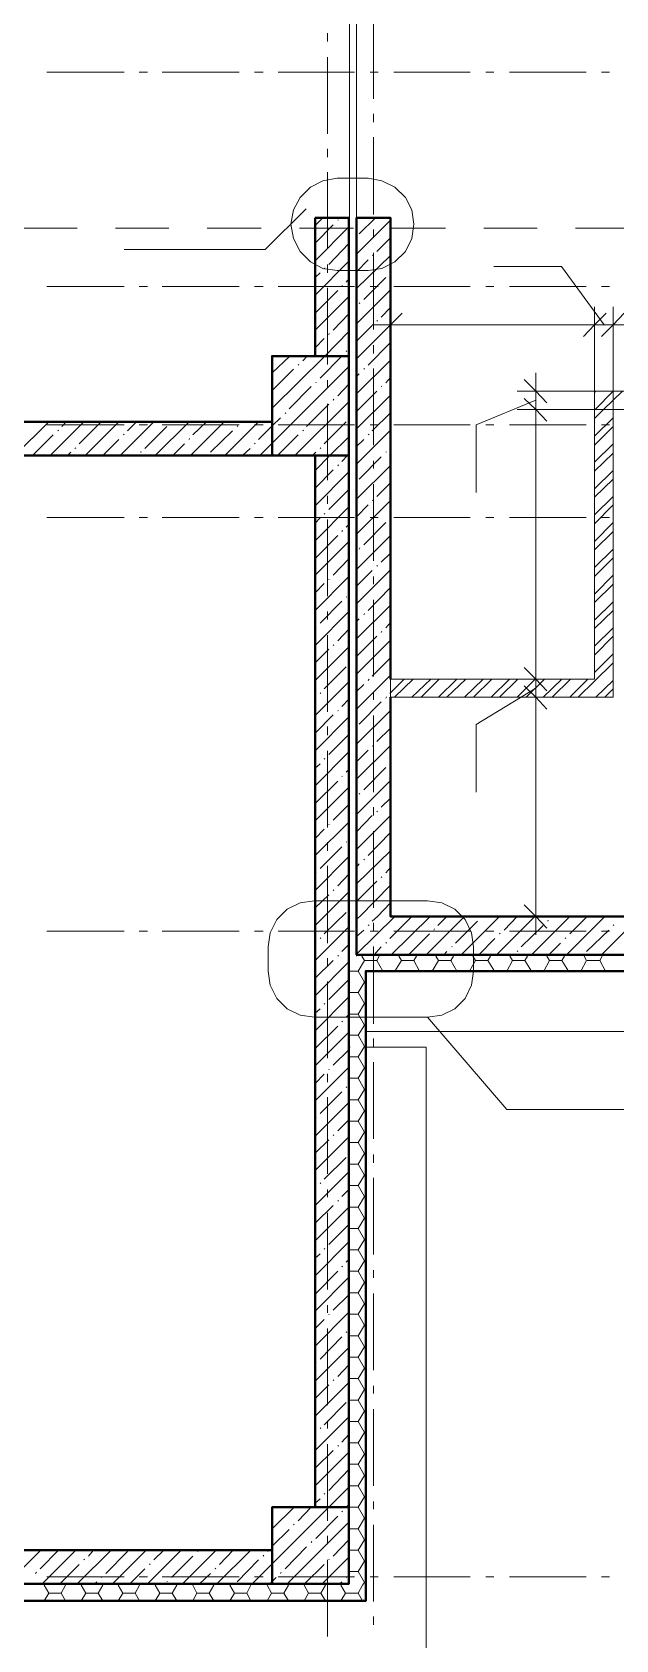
# Model space of a CAD drawing. Header units: millimetres. Extents: x -249154 to 415037, y -45458 to 354837.
# Drawn here: x -147437 to -143631, y 4701 to 15179 of the extents above; entities that cross this region are included whole.
import ezdxf

# ---------------------------------------------------------------- set-up
doc = ezdxf.new("R2010")
doc.units = ezdxf.units.MM

msp = doc.modelspace()

# ---------------------------------------------------------------- linework, layer by layer
at = {"lineweight": 9}
for points in [[(-145262, 8666), (-141207, 8666), (-141207, 909), (-104461, 909), (-104461, 23426), (-109621, 23426), (-118310, 23426), (-136505, 23426), (-136505, 29132), (-145321, 29132), (-145321, 28729)], [(-145363, 8564), (-145367, 8564), (-145367, 28632)], [(-145321, 28632), (-145321, 9158)], [(-145211, 14745), (-145211, 15245)], [(-145512, 15118), (-145512, 15173)], [(-145512, 14516), (-145512, 15016)], [(-147342, 14919), (-146837, 14919)], [(-146740, 14919), (-146685, 14919)], [(-146588, 14919), (-146088, 14919)], [(-145986, 14919), (-145931, 14919)], [(-145833, 14919), (-145334, 14919)], [(-145232, 14919), (-145181, 14919)], [(-145079, 14919), (-144580, 14919)], [(-144478, 14919), (-144427, 14919)], [(-144325, 14919), (-143825, 14919)], [(-143724, 14919), (-143673, 14919)], [(-145211, 14593), (-145211, 14648)], [(-145211, 13991), (-145211, 14495)], [(-145512, 14364), (-145512, 14419)], [(-145512, 13767), (-145512, 14267)], [(-145651, 14029), (-145918, 13762), (-146837, 13762)], [(-145592, 13919), (-145541, 13970)], [(-145444, 13953), (-145440, 13957)], [(-145321, 13962), (-145312, 13970)], [(-145321, 13733), (-145101, 13953)], [(-145304, 13864), (-145198, 13970)], [(-147494, 13902), (-147143, 13902)], [(-146893, 13902), (-146545, 13902)], [(-146295, 13902), (-145944, 13902)], [(-145694, 13902), (-145342, 13902)], [(-145592, 13805), (-145473, 13923)], [(-145592, 13690), (-145372, 13911)], [(-145211, 13839), (-145211, 13894)], [(-145190, 13750), (-145101, 13839)], [(-145092, 13902), (-144741, 13902)], [(-144491, 13902), (-144143, 13902)], [(-143893, 13902), (-143542, 13902)], [(-145503, 13665), (-145372, 13801)], [(-145219, 13724), (-145211, 13729)], [(-145211, 13241), (-145211, 13741)], [(-145592, 13466), (-145372, 13686)], [(-145533, 13635), (-145528, 13644)], [(-145512, 13610), (-145512, 13665)], [(-145321, 13508), (-145101, 13724)], [(-145321, 13618), (-145245, 13695)], [(-144427, 13652), (-143986, 13652), (-143707, 13271)], [(-147342, 13521), (-146837, 13521)], [(-146740, 13521), (-146685, 13521)], [(-146588, 13521), (-146088, 13521)], [(-145986, 13521), (-145931, 13521)], [(-145833, 13521), (-145334, 13521)], [(-145592, 13580), (-145558, 13610)], [(-145418, 13525), (-145414, 13529)], [(-145389, 13551), (-145372, 13572)], [(-145274, 13436), (-145130, 13580)], [(-145232, 13521), (-145181, 13521)], [(-145105, 13610), (-145101, 13614)], [(-145079, 13521), (-144580, 13521)], [(-144478, 13521), (-144427, 13521)], [(-144325, 13521), (-143825, 13521)], [(-143724, 13521), (-143673, 13521)], [(-145592, 13237), (-145372, 13457)], [(-145588, 13352), (-145444, 13496)], [(-145512, 13013), (-145512, 13512)], [(-145321, 13279), (-145101, 13500)], [(-145304, 13411), (-145300, 13415)], [(-145473, 13237), (-145372, 13343)], [(-145160, 13322), (-145101, 13385)], [(-145101, 13377), (-145101, 13271), (-145101, 13152)], [(-144275, 12720), (-144152, 12720), (-143648, 12720), (-143648, 13271), (-143648, 13390)], [(-144275, 12839), (-144152, 12839), (-143770, 12839), (-143770, 13271), (-143770, 13390)], [(-145872, 12729), (-145528, 13068), (-145372, 13229)], [(-145503, 13207), (-145499, 13216)], [(-145321, 13051), (-145101, 13271)], [(-145321, 13165), (-145219, 13267)], [(-145219, 13271), (-143770, 13271), (-143648, 13271), (-143389, 13271), (-142288, 13271), (-140356, 13271), (-139136, 13271)], [(-145190, 13296), (-145185, 13301)], [(-145592, 13123), (-145533, 13182)], [(-145389, 13097), (-145384, 13102)], [(-145245, 13008), (-145105, 13152)], [(-145211, 13085), (-145211, 13140)], [(-145952, 12420), (-145872, 12500), (-145372, 13000)], [(-145872, 12958), (-145757, 13068)], [(-145702, 13008), (-145698, 13013)], [(-145672, 13038), (-145643, 13068)], [(-145558, 12924), (-145418, 13068)], [(-145321, 12822), (-145101, 13042)], [(-145872, 12843), (-145732, 12983)], [(-145588, 12894), (-145584, 12898)], [(-145512, 12860), (-145512, 12911)], [(-145321, 12936), (-145304, 12953)], [(-145274, 12983), (-145270, 12987)], [(-145211, 12487), (-145211, 12987)], [(-145130, 12894), (-145101, 12928)], [(-144152, 12958), (-144152, 12720), (-144152, 10962), (-144152, 10844), (-144152, 9297)], [(-145761, 12725), (-145617, 12869)], [(-145473, 12780), (-145469, 12788)], [(-145444, 12809), (-145372, 12886)], [(-145321, 12708), (-145190, 12839)], [(-145321, 12593), (-145101, 12813)], [(-145160, 12869), (-145156, 12873)], [(-143770, 12716), (-143766, 12720), (-143648, 12839)], [(-143770, 12830), (-143762, 12839)], [(-143770, 12661), (-143711, 12720), (-143588, 12839)], [(-145787, 12695), (-145783, 12699)], [(-145723, 12420), (-145372, 12771)], [(-145647, 12610), (-145503, 12754)], [(-145512, 12259), (-145512, 12758)], [(-145219, 12580), (-145101, 12699)], [(-144541, 12178), (-144541, 12619), (-144152, 12780)], [(-147549, 12420), (-147329, 12640)], [(-147342, 12619), (-146837, 12619)], [(-147320, 12420), (-147100, 12640)], [(-147270, 12580), (-147265, 12585)], [(-147244, 12610), (-147215, 12640)], [(-147130, 12496), (-146986, 12640)], [(-147092, 12420), (-146871, 12640)], [(-146863, 12420), (-146643, 12640)], [(-146816, 12580), (-146757, 12640)], [(-146740, 12619), (-146685, 12619)], [(-146702, 12466), (-146558, 12610)], [(-146634, 12420), (-146414, 12640)], [(-146588, 12619), (-146088, 12619)], [(-146528, 12640), (-146528, 12640)], [(-146405, 12420), (-146185, 12640)], [(-146388, 12555), (-146299, 12640)], [(-146274, 12441), (-146130, 12580)], [(-146181, 12420), (-145961, 12640)], [(-146100, 12610), (-146096, 12614)], [(-146075, 12640), (-146075, 12640)], [(-145986, 12619), (-145931, 12619)], [(-145961, 12525), (-145872, 12614), (-145817, 12665)], [(-145833, 12619), (-145334, 12619)], [(-145672, 12580), (-145668, 12585)], [(-145533, 12496), (-145389, 12640)], [(-145321, 12364), (-145101, 12585)], [(-145232, 12619), (-145181, 12619)], [(-145079, 12619), (-144580, 12619)], [(-144478, 12619), (-144427, 12619)], [(-144325, 12619), (-143825, 12619)], [(-143770, 12547), (-143648, 12665)], [(-143770, 12487), (-143648, 12610)], [(-143724, 12619), (-143673, 12619)], [(-147435, 12420), (-147299, 12555)], [(-147159, 12466), (-147151, 12470)], [(-146977, 12420), (-146871, 12525)], [(-146842, 12555), (-146837, 12559)], [(-146520, 12420), (-146444, 12496)], [(-146414, 12525), (-146410, 12530)], [(-145986, 12496), (-145982, 12500)], [(-145838, 12420), (-145702, 12555)], [(-145592, 12322), (-145495, 12420), (-145372, 12542)], [(-145558, 12466), (-145554, 12470)], [(-145321, 12479), (-145274, 12525)], [(-145245, 12555), (-145240, 12559)], [(-145105, 12466), (-145101, 12470)], [(-143770, 12377), (-143648, 12496)], [(-147206, 12420), (-147185, 12441)], [(-146732, 12441), (-146723, 12445)], [(-146066, 12420), (-146016, 12466)], [(-145609, 12420), (-145588, 12441)], [(-145418, 12381), (-145380, 12420), (-145372, 12428)], [(-145304, 12267), (-145160, 12411)], [(-145211, 12335), (-145211, 12386)], [(-145130, 12441), (-145126, 12445)], [(-143770, 12318), (-143648, 12436)], [(-145592, 12208), (-145473, 12326)], [(-145592, 12093), (-145372, 12314)], [(-145444, 12352), (-145440, 12360)], [(-145321, 12136), (-145101, 12356)], [(-143770, 12203), (-143648, 12322)], [(-143770, 12148), (-143648, 12267)], [(-145512, 12106), (-145512, 12157)], [(-145503, 12068), (-145372, 12199)], [(-145211, 11733), (-145211, 12233)], [(-145190, 12153), (-145101, 12242)], [(-145592, 11865), (-145372, 12085)], [(-145321, 11907), (-145101, 12127)], [(-145321, 12021), (-145245, 12098)], [(-145219, 12127), (-145211, 12131)], [(-143770, 12034), (-143648, 12153)], [(-143770, 11975), (-143648, 12098)], [(-147342, 12017), (-146837, 12017)], [(-146740, 12017), (-146685, 12017)], [(-146588, 12017), (-146088, 12017)], [(-145986, 12017), (-145931, 12017)], [(-145833, 12017), (-145334, 12017)], [(-145592, 11979), (-145558, 12013)], [(-145533, 12038), (-145528, 12042)], [(-145512, 11504), (-145512, 12004)], [(-145389, 11954), (-145372, 11970)], [(-145274, 11839), (-145130, 11983)], [(-145232, 12017), (-145181, 12017)], [(-145105, 12013), (-145101, 12013)], [(-145079, 12017), (-144580, 12017)], [(-144478, 12017), (-144427, 12017)], [(-144325, 12017), (-143825, 12017)], [(-143770, 11860), (-143648, 11983)], [(-143724, 12017), (-143673, 12017)], [(-145592, 11640), (-145372, 11860)], [(-145588, 11754), (-145444, 11898)], [(-145418, 11924), (-145414, 11932)], [(-145321, 11678), (-145101, 11898)], [(-143770, 11805), (-143648, 11924)], [(-145473, 11640), (-145372, 11746)], [(-145304, 11809), (-145300, 11818)], [(-145160, 11725), (-145101, 11784)], [(-143770, 11691), (-143648, 11809)], [(-143770, 11632), (-143648, 11754)], [(-145592, 11411), (-145372, 11632)], [(-145321, 11454), (-145101, 11674)], [(-145321, 11568), (-145219, 11670)], [(-145211, 11581), (-145211, 11632)], [(-145190, 11699), (-145185, 11704)], [(-143770, 11517), (-143648, 11640)], [(-145592, 11526), (-145533, 11585)], [(-145503, 11610), (-145499, 11615)], [(-145245, 11411), (-145105, 11555)], [(-143770, 11462), (-143648, 11581)], [(-145558, 11327), (-145418, 11471)], [(-145389, 11496), (-145384, 11500)], [(-145321, 11225), (-145101, 11445)], [(-145211, 10979), (-145211, 11479)], [(-143770, 11348), (-143648, 11466)], [(-145592, 11182), (-145372, 11403)], [(-145512, 11352), (-145512, 11403)], [(-145321, 11339), (-145304, 11356)], [(-145274, 11382), (-145270, 11390)], [(-145130, 11297), (-145101, 11331)], [(-143770, 11293), (-143648, 11411)], [(-145588, 11297), (-145584, 11301)], [(-145512, 10750), (-145512, 11250)], [(-145444, 11212), (-145372, 11288)], [(-145321, 11110), (-145190, 11242)], [(-145321, 10996), (-145101, 11216)], [(-145160, 11267), (-145156, 11276)], [(-143770, 11178), (-143648, 11297)], [(-143770, 11119), (-143648, 11242)], [(-145592, 10954), (-145372, 11174)], [(-145592, 11068), (-145503, 11157)], [(-145473, 11182), (-145469, 11187)], [(-143770, 11005), (-143648, 11127)], [(-145533, 10899), (-145389, 11043)], [(-145219, 10983), (-145101, 11102)], [(-143876, 10844), (-143770, 10949), (-143648, 11068)], [(-145592, 10725), (-145372, 10945)], [(-145321, 10767), (-145101, 10988)], [(-145321, 10882), (-145274, 10928)], [(-145245, 10954), (-145240, 10962)], [(-145101, 10873), (-145012, 10962)], [(-145075, 10844), (-144952, 10962)], [(-144961, 10844), (-144838, 10962)], [(-144901, 10844), (-144783, 10962)], [(-144787, 10844), (-144668, 10962)], [(-144732, 10844), (-144609, 10962)], [(-144618, 10844), (-144495, 10962)], [(-144558, 10844), (-144440, 10962)], [(-144541, 10225), (-144541, 10666), (-144152, 10903)], [(-144444, 10844), (-144325, 10962)], [(-144389, 10844), (-144270, 10962)], [(-144275, 10844), (-144156, 10962)], [(-144046, 10962), (-144152, 10962), (-144275, 10962)], [(-144215, 10844), (-144097, 10962)], [(-144105, 10844), (-143982, 10962)], [(-144046, 10844), (-143927, 10962)], [(-143931, 10844), (-143813, 10962)], [(-143762, 10844), (-143648, 10954)], [(-143703, 10844), (-143648, 10899)], [(-145592, 10839), (-145588, 10839)], [(-145558, 10869), (-145554, 10873)], [(-145418, 10784), (-145372, 10831)], [(-145304, 10670), (-145160, 10814)], [(-145211, 10827), (-145211, 10877)], [(-145130, 10839), (-145126, 10848)], [(-145105, 10869), (-145101, 10873)], [(-144046, 10844), (-144152, 10844), (-144275, 10844)], [(-145592, 10611), (-145473, 10729)], [(-145592, 10496), (-145372, 10716)], [(-145444, 10755), (-145440, 10759)], [(-145321, 10539), (-145101, 10759)], [(-145211, 10225), (-145211, 10725)], [(-145512, 10598), (-145512, 10653)], [(-145503, 10471), (-145372, 10602)], [(-145190, 10556), (-145101, 10644)], [(-145592, 10267), (-145372, 10488)], [(-145512, 9996), (-145512, 10496)], [(-145321, 10310), (-145101, 10530)], [(-145321, 10424), (-145245, 10500)], [(-145219, 10526), (-145211, 10530)], [(-145592, 10382), (-145558, 10411)], [(-145533, 10441), (-145528, 10445)], [(-145274, 10242), (-145130, 10386)], [(-145105, 10411), (-145101, 10416)], [(-145588, 10157), (-145444, 10297)], [(-145418, 10327), (-145414, 10331)], [(-145389, 10356), (-145372, 10373)], [(-145321, 10081), (-145101, 10301)], [(-145592, 10039), (-145372, 10259)], [(-145304, 10212), (-145300, 10217)], [(-145160, 10128), (-145101, 10187)], [(-145473, 10043), (-145372, 10145)], [(-145321, 9852), (-145101, 10073)], [(-145321, 9967), (-145219, 10073)], [(-145211, 10073), (-145211, 10128)], [(-145190, 10098), (-145185, 10102)], [(-145592, 9814), (-145372, 10030)], [(-145592, 9924), (-145533, 9984)], [(-145503, 10013), (-145499, 10017)], [(-145245, 9814), (-145105, 9958)], [(-145211, 9471), (-145211, 9971)], [(-145558, 9729), (-145418, 9869)], [(-145512, 9844), (-145512, 9899)], [(-145389, 9899), (-145384, 9903)], [(-145592, 9585), (-145372, 9806)], [(-145512, 9242), (-145512, 9746)], [(-145321, 9628), (-145101, 9844)], [(-145321, 9738), (-145304, 9759)], [(-145274, 9785), (-145270, 9789)], [(-145588, 9700), (-145584, 9704)], [(-145444, 9615), (-145372, 9691)], [(-145321, 9513), (-145190, 9645)], [(-145160, 9670), (-145156, 9674)], [(-145130, 9700), (-145101, 9734)], [(-145592, 9357), (-145372, 9577)], [(-145592, 9471), (-145503, 9556)], [(-145473, 9585), (-145469, 9590)], [(-145321, 9399), (-145300, 9416), (-145101, 9619)], [(-145533, 9302), (-145389, 9441)], [(-145219, 9386), (-145185, 9416), (-145101, 9505)], [(-145592, 9128), (-145372, 9348)], [(-145321, 9170), (-145071, 9416)], [(-145321, 9285), (-145274, 9327)], [(-145245, 9357), (-145240, 9361)], [(-145211, 9319), (-145211, 9374)], [(-145105, 9272), (-144961, 9416)], [(-145096, 9166), (-144842, 9416)], [(-144868, 9166), (-144618, 9416)], [(-144817, 9327), (-144813, 9335)], [(-144791, 9357), (-144732, 9416)], [(-144677, 9242), (-144533, 9386)], [(-144639, 9166), (-144389, 9416)], [(-144503, 9416), (-144503, 9416)], [(-144410, 9166), (-144160, 9416)], [(-144359, 9327), (-144275, 9416)], [(-144046, 9416), (-144152, 9416), (-144275, 9416)], [(-144249, 9217), (-144105, 9357)], [(-144181, 9166), (-143931, 9416)], [(-144075, 9386), (-144071, 9391)], [(-144046, 9416), (-144046, 9416)], [(-143953, 9166), (-143703, 9416)], [(-143931, 9302), (-143817, 9416)], [(-143821, 9187), (-143677, 9327)], [(-143724, 9166), (-143474, 9416)], [(-143648, 9357), (-143643, 9361)], [(-147342, 9319), (-146837, 9319)], [(-146740, 9319), (-146685, 9319)], [(-146588, 9319), (-146088, 9319)], [(-145986, 9319), (-145931, 9319)], [(-145833, 9319), (-145334, 9319)], [(-145592, 9242), (-145588, 9242)], [(-145558, 9272), (-145554, 9276)], [(-145418, 9187), (-145372, 9234)], [(-145232, 9319), (-145181, 9319)], [(-145130, 9242), (-145126, 9246)], [(-145079, 9319), (-144580, 9319)], [(-144982, 9166), (-144846, 9302)], [(-144524, 9166), (-144419, 9272)], [(-144478, 9319), (-144427, 9319)], [(-144389, 9302), (-144385, 9306)], [(-144325, 9319), (-143825, 9319)], [(-144067, 9166), (-143991, 9242)], [(-143961, 9272), (-143957, 9276)], [(-143724, 9319), (-143673, 9319)], [(-145592, 9013), (-145473, 9128)], [(-145592, 8899), (-145372, 9119)], [(-145512, 9090), (-145512, 9145)], [(-145444, 9158), (-145440, 9162)], [(-145270, 9128), (-145312, 9060), (-145363, 9060), (-145312, 9060), (-145270, 8988), (-145262, 8988)], [(-145287, 9158), (-145270, 9128), (-145190, 9128), (-145151, 9060)], [(-145211, 8717), (-145211, 9221)], [(-145207, 9166), (-145160, 9217)], [(-145190, 9128), (-145173, 9158)], [(-145071, 9060), (-145029, 9128)], [(-145046, 9158), (-145029, 9128), (-144948, 9128), (-144910, 9060)], [(-144948, 9128), (-144931, 9158)], [(-144829, 9060), (-144787, 9128)], [(-144804, 9158), (-144787, 9128), (-144707, 9128), (-144668, 9060)], [(-144753, 9166), (-144732, 9187)], [(-144707, 9128), (-144690, 9158)], [(-144702, 9217), (-144698, 9221)], [(-144584, 9060), (-144546, 9128)], [(-144563, 9158), (-144546, 9128), (-144465, 9128), (-144423, 9060)], [(-144465, 9128), (-144448, 9158)], [(-144342, 9060), (-144304, 9128)], [(-144321, 9158), (-144304, 9128), (-144224, 9128), (-144181, 9060)], [(-144275, 9187), (-144270, 9191)], [(-144224, 9128), (-144207, 9158)], [(-144101, 9060), (-144063, 9128)], [(-144080, 9158), (-144063, 9128), (-143982, 9128), (-143940, 9060)], [(-143982, 9128), (-143965, 9158)], [(-143859, 9060), (-143821, 9128), (-143838, 9158)], [(-143817, 9128), (-143736, 9128), (-143698, 9060)], [(-143736, 9128), (-143720, 9158)], [(-145312, 9060), (-145312, 9060)], [(-145262, 5057), (-145262, 9056), (-140818, 9056), (-140818, 1409)], [(-145151, 9060), (-145151, 9060)], [(-145071, 9060), (-145071, 9060)], [(-144910, 9060), (-144910, 9060)], [(-144829, 9060), (-144829, 9060)], [(-144668, 9060), (-144668, 9060)], [(-144584, 9060), (-144584, 9060)], [(-144423, 9060), (-144423, 9060)], [(-144342, 9060), (-144342, 9060)], [(-144181, 9060), (-144181, 9060)], [(-144101, 9060), (-144101, 9060)], [(-143940, 9060), (-143940, 9060)], [(-143859, 9060), (-143859, 9060)], [(-143698, 9060), (-143698, 9060)], [(-145512, 8492), (-145512, 8992)], [(-145503, 8874), (-145372, 9005)], [(-145363, 8920), (-145312, 8920), (-145270, 8848), (-145262, 8848)], [(-145312, 8920), (-145270, 8988)], [(-145592, 8670), (-145372, 8891)], [(-145592, 8785), (-145558, 8814)], [(-145533, 8844), (-145528, 8848)], [(-145312, 8780), (-145270, 8848)], [(-145588, 8560), (-145444, 8700)], [(-145418, 8730), (-145414, 8734)], [(-145389, 8759), (-145372, 8776)], [(-145363, 8780), (-145312, 8780), (-145270, 8708), (-145262, 8708)], [(-145312, 8641), (-145270, 8708)], [(-143063, 8158), (-144342, 8158), (-144859, 8759)], [(-145592, 8442), (-145372, 8662)], [(-145363, 8641), (-145312, 8641), (-145270, 8569), (-145262, 8569)], [(-145211, 8564), (-145211, 8620)], [(-191561, 1308), (-191561, 909), (-153874, 909), (-153874, 4565), (-144868, 4565), (-144868, 8564), (-145262, 8564)], [(-145473, 8446), (-145372, 8547)], [(-145363, 8501), (-145312, 8501), (-145270, 8429), (-145262, 8429)], [(-145312, 8501), (-145270, 8569)], [(-145592, 8213), (-145372, 8433)], [(-145592, 8327), (-145533, 8387)], [(-145512, 8336), (-145512, 8391)], [(-145503, 8416), (-145499, 8420)], [(-145312, 8361), (-145270, 8429)], [(-145211, 7967), (-145211, 8467)], [(-145389, 8302), (-145384, 8306)], [(-145363, 8361), (-145312, 8361), (-145270, 8289), (-145262, 8289)], [(-145312, 8221), (-145270, 8289)], [(-145592, 7984), (-145372, 8204)], [(-145558, 8132), (-145418, 8272)], [(-145512, 7738), (-145512, 8238)], [(-145363, 8221), (-145312, 8221), (-145270, 8149), (-145262, 8149)], [(-145588, 8103), (-145584, 8107)], [(-145444, 8018), (-145372, 8090)], [(-145363, 8081), (-145312, 8081), (-145270, 8009), (-145262, 8009)], [(-145312, 8081), (-145270, 8149)], [(-145592, 7760), (-145372, 7980)], [(-145473, 7988), (-145469, 7993)], [(-145312, 7942), (-145270, 8009)], [(-145592, 7874), (-145503, 7959)], [(-145363, 7942), (-145312, 7942), (-145270, 7870), (-145262, 7870)], [(-145312, 7802), (-145270, 7870)], [(-145211, 7810), (-145211, 7865)], [(-145533, 7704), (-145389, 7844)], [(-145363, 7802), (-145312, 7802), (-145270, 7730), (-145262, 7730)], [(-145592, 7531), (-145372, 7751)], [(-145558, 7675), (-145554, 7679)], [(-145363, 7662), (-145312, 7662), (-145270, 7590), (-145262, 7590)], [(-145312, 7662), (-145270, 7730)], [(-145211, 7213), (-145211, 7713)], [(-145592, 7645), (-145588, 7645)], [(-145512, 7586), (-145512, 7637)], [(-145444, 7560), (-145440, 7565)], [(-145418, 7590), (-145372, 7637)], [(-145312, 7522), (-145270, 7590)], [(-145592, 7416), (-145473, 7531)], [(-145592, 7302), (-145372, 7522)], [(-145512, 6984), (-145512, 7484)], [(-145363, 7522), (-145312, 7522), (-145270, 7450), (-145262, 7450)], [(-145312, 7382), (-145270, 7450)], [(-145503, 7277), (-145372, 7408)], [(-145363, 7382), (-145312, 7382), (-145270, 7310), (-145262, 7310)], [(-145592, 7073), (-145372, 7294)], [(-145533, 7247), (-145528, 7251)], [(-145363, 7243), (-145312, 7243), (-145270, 7171), (-145262, 7171)], [(-145312, 7243), (-145270, 7310)], [(-145592, 7188), (-145558, 7217)], [(-145418, 7133), (-145414, 7137)], [(-145389, 7162), (-145372, 7179)], [(-145312, 7103), (-145270, 7171)], [(-145592, 6844), (-145372, 7065)], [(-145588, 6959), (-145444, 7103)], [(-145363, 7103), (-145312, 7103), (-145270, 7031), (-145262, 7031)], [(-145312, 6963), (-145270, 7031)], [(-145211, 7061), (-145211, 7111)], [(-145473, 6849), (-145372, 6950)], [(-145363, 6963), (-145312, 6963), (-145270, 6891), (-145262, 6891)], [(-145211, 6459), (-145211, 6959)], [(-145592, 6616), (-145372, 6836)], [(-145512, 6832), (-145512, 6883)], [(-145503, 6819), (-145499, 6823)], [(-145363, 6823), (-145312, 6823), (-145270, 6751), (-145262, 6751)], [(-145312, 6823), (-145270, 6891)], [(-145592, 6730), (-145533, 6789)], [(-145512, 6230), (-145512, 6730)], [(-145389, 6705), (-145384, 6709)], [(-145312, 6683), (-145270, 6751)], [(-145592, 6387), (-145372, 6607)], [(-145558, 6531), (-145418, 6675)], [(-145363, 6683), (-145312, 6683), (-145270, 6611), (-145262, 6611)], [(-145312, 6544), (-145270, 6611)], [(-145588, 6506), (-145584, 6510)], [(-145363, 6544), (-145312, 6544), (-145270, 6472), (-145262, 6472)], [(-145473, 6391), (-145469, 6395)], [(-145444, 6417), (-145372, 6493)], [(-145363, 6404), (-145312, 6404), (-145270, 6332), (-145262, 6332)], [(-145312, 6404), (-145270, 6472)], [(-145592, 6158), (-145372, 6378)], [(-145592, 6273), (-145503, 6362)], [(-145312, 6264), (-145270, 6332)], [(-145211, 6306), (-145211, 6357)], [(-145533, 6103), (-145389, 6247)], [(-145363, 6264), (-145312, 6264), (-145270, 6192), (-145262, 6192)], [(-145312, 6124), (-145270, 6192)], [(-145211, 5705), (-145211, 6205)], [(-145592, 5934), (-145372, 6154)], [(-145558, 6078), (-145554, 6082)], [(-145512, 6078), (-145512, 6129)], [(-145363, 6124), (-145312, 6124), (-145270, 6052), (-145262, 6052)], [(-145592, 6044), (-145588, 6048)], [(-145512, 5476), (-145512, 5976)], [(-145418, 5989), (-145372, 6040)], [(-145363, 5985), (-145312, 5985), (-145270, 5912), (-145262, 5912)], [(-145312, 5985), (-145270, 6052)], [(-145592, 5819), (-145473, 5934)], [(-145592, 5705), (-145372, 5925)], [(-145444, 5963), (-145440, 5968)], [(-145312, 5845), (-145270, 5912)], [(-145503, 5675), (-145372, 5811)], [(-145363, 5845), (-145312, 5845), (-145270, 5773), (-145262, 5773)], [(-145312, 5705), (-145270, 5773)], [(-146003, 5065), (-145872, 5197), (-145503, 5565), (-145372, 5696)], [(-145363, 5705), (-145312, 5705), (-145270, 5633), (-145262, 5633)], [(-145872, 5425), (-145728, 5565)], [(-145846, 5561), (-145842, 5565)], [(-145702, 5476), (-145617, 5565)], [(-145592, 5591), (-145558, 5620)], [(-145533, 5650), (-145528, 5654)], [(-145389, 5561), (-145389, 5565), (-145372, 5582)], [(-145363, 5565), (-145312, 5565), (-145270, 5493), (-145262, 5493)], [(-145312, 5565), (-145270, 5633)], [(-145211, 5552), (-145211, 5603)], [(-145774, 5065), (-145372, 5468)], [(-145732, 5451), (-145728, 5455)], [(-145588, 5362), (-145444, 5506)], [(-145418, 5535), (-145414, 5540)], [(-145312, 5425), (-145270, 5493)], [(-145211, 4951), (-145211, 5451)], [(-145872, 5311), (-145761, 5421)], [(-145512, 5324), (-145512, 5379)], [(-145473, 5247), (-145372, 5353)], [(-145363, 5425), (-145312, 5425), (-145270, 5353), (-145262, 5353)], [(-145312, 5286), (-145270, 5353)], [(-147600, 5065), (-147380, 5286)], [(-147384, 5163), (-147265, 5286)], [(-147371, 5065), (-147151, 5286)], [(-147143, 5065), (-146922, 5286)], [(-147070, 5247), (-147037, 5286)], [(-146956, 5133), (-146816, 5277)], [(-146914, 5065), (-146693, 5286)], [(-146685, 5065), (-146465, 5286)], [(-146643, 5222), (-146579, 5286)], [(-146528, 5108), (-146388, 5247)], [(-146456, 5065), (-146236, 5286)], [(-146359, 5277), (-146355, 5281)], [(-146232, 5065), (-146011, 5286)], [(-146215, 5192), (-146126, 5286)], [(-145931, 5247), (-145927, 5252)], [(-145901, 5277), (-145897, 5286)], [(-145787, 5163), (-145647, 5307)], [(-145617, 5336), (-145613, 5341)], [(-145363, 5286), (-145312, 5286), (-145270, 5213), (-145262, 5213)], [(-147414, 5133), (-147409, 5141)], [(-147257, 5065), (-147130, 5192)], [(-147100, 5222), (-147096, 5226)], [(-146799, 5065), (-146702, 5163)], [(-146672, 5192), (-146668, 5197)], [(-146244, 5163), (-146240, 5167)], [(-146100, 5078), (-145961, 5222)], [(-145817, 5133), (-145812, 5141)], [(-145660, 5065), (-145533, 5192)], [(-145545, 5065), (-145372, 5239)], [(-145512, 4722), (-145512, 5222)], [(-145503, 5222), (-145499, 5226)], [(-145363, 5146), (-145312, 5146), (-145270, 5074)], [(-145312, 5146), (-145270, 5213)], [(-147359, 5057), (-147329, 5006), (-147248, 5006), (-147219, 4955)], [(-147342, 5112), (-146837, 5112)], [(-147248, 5006), (-147219, 5057)], [(-147117, 5057), (-147087, 5006), (-147007, 5006), (-146977, 4955)], [(-147028, 5065), (-147015, 5078)], [(-147007, 5006), (-146977, 5057)], [(-146986, 5108), (-146982, 5112)], [(-146876, 5057), (-146846, 5006), (-146765, 5006), (-146736, 4955)], [(-146765, 5006), (-146736, 5057)], [(-146740, 5112), (-146685, 5112)], [(-146634, 5057), (-146604, 5006), (-146524, 5006), (-146494, 4955)], [(-146588, 5112), (-146088, 5112)], [(-146558, 5078), (-146554, 5082)], [(-146524, 5006), (-146494, 5057)], [(-146388, 5057), (-146363, 5006), (-146283, 5006), (-146253, 4955)], [(-146346, 5065), (-146274, 5133)], [(-146283, 5006), (-146253, 5057)], [(-146147, 5057), (-146117, 5006), (-146037, 5006), (-146011, 4955)], [(-146037, 5006), (-146011, 5057)], [(-145986, 5112), (-145931, 5112)], [(-145905, 5057), (-145876, 5006), (-145795, 5006), (-145766, 4955)], [(-145889, 5065), (-145872, 5082), (-145846, 5108)], [(-145833, 5112), (-145334, 5112)], [(-145795, 5006), (-145766, 5057)], [(-145664, 5057), (-145634, 5006), (-145554, 5006), (-145524, 4955)], [(-145554, 5006), (-145524, 5057)], [(-145431, 5065), (-145418, 5078)], [(-145423, 5057), (-145393, 5006), (-145312, 5006), (-145283, 4955)], [(-145389, 5108), (-145384, 5112)], [(-145312, 5006), (-145283, 5057), (-145270, 5074), (-145262, 5074)], [(-145232, 5112), (-145181, 5112)], [(-145079, 5112), (-144580, 5112)], [(-144478, 5112), (-144427, 5112)], [(-144325, 5112), (-143825, 5112)], [(-143724, 5112), (-143673, 5112)], [(-154268, 1409), (-154268, 4955), (-145262, 4955)], [(-147359, 4955), (-147329, 5006)], [(-147117, 4955), (-147087, 5006)], [(-146876, 4955), (-146846, 5006)], [(-146634, 4955), (-146604, 5006)], [(-146388, 4955), (-146363, 5006)], [(-146147, 4955), (-146117, 5006)], [(-145905, 4955), (-145876, 5006)], [(-145664, 4955), (-145634, 5006)], [(-145423, 4955), (-145393, 5006)], [(-145262, 4955), (-145262, 4955)], [(-145211, 4798), (-145211, 4853)]]:
    msp.add_lwpolyline(points, dxfattribs=at)
for points in [[(-145448, 14228), (-145245, 14228), (-145156, 14211), (-145071, 14169), (-145003, 14101), (-144961, 14021), (-144948, 13928), (-144961, 13834), (-145003, 13750), (-145071, 13682), (-145156, 13640), (-145245, 13627), (-145448, 13627), (-145541, 13640), (-145622, 13682), (-145689, 13750), (-145732, 13834), (-145749, 13928), (-145732, 14021), (-145689, 14101), (-145622, 14169), (-145541, 14211)], [(-145101, 10844), (-143770, 10844), (-143648, 10844), (-143648, 12720), (-143389, 12720), (-143389, 12839), (-143770, 12839), (-143770, 12720), (-143770, 10962), (-145101, 10962)], [(-145596, 9518), (-144859, 9518), (-144766, 9505), (-144681, 9463), (-144613, 9395), (-144571, 9310), (-144558, 9217), (-144558, 9060), (-144571, 8967), (-144613, 8882), (-144681, 8814), (-144766, 8772), (-144859, 8759), (-145596, 8759), (-145689, 8772), (-145774, 8814), (-145842, 8882), (-145884, 8967), (-145897, 9060), (-145897, 9217), (-145884, 9310), (-145842, 9395), (-145774, 9463), (-145689, 9505)]]:
    msp.add_lwpolyline(points, close=True, dxfattribs=at)
at = {"lineweight": 40}
for points in [[(-145592, 13970), (-145592, 13068), (-145372, 13068), (-145372, 13970)], [(-145372, 12420), (-145372, 13068), (-145872, 13068), (-145872, 12420)], [(-149223, 12420), (-145872, 12420), (-145872, 12640), (-149223, 12640)], [(-145592, 12420), (-145592, 5565), (-145372, 5565), (-145372, 12420)], [(-145372, 5565), (-145872, 5565), (-145872, 5065), (-145372, 5065)], [(-149223, 5065), (-145872, 5065), (-145872, 5286), (-149223, 5286)]]:
    msp.add_lwpolyline(points, close=True, dxfattribs=at)
for points in [[(-145101, 10962), (-145101, 13970), (-145321, 13970), (-145321, 9416), (-145321, 9166), (-140708, 9166), (-140708, 1409), (-140458, 1409), (-136433, 1409), (-136433, 1659), (-140458, 1659), (-140458, 9166), (-140458, 9416), (-140458, 12119), (-140708, 12119), (-140708, 9416), (-145101, 9416), (-145101, 10844)], [(-145262, 4955), (-145262, 5057), (-145262, 9056), (-145262, 9060), (-140813, 9060), (-140813, 9056), (-140813, 1409), (-140813, 1308), (-104860, 1308), (-104860, 1409), (-104860, 1308)], [(-145262, 5057), (-145262, 4955), (-154268, 4955), (-154268, 1409), (-154268, 1308)]]:
    msp.add_lwpolyline(points, dxfattribs=at)
at = {"lineweight": 18}
for points in [[(-145024, 13347), (-145101, 13271), (-145177, 13195)], [(-143694, 13347), (-143770, 13271), (-143842, 13195)], [(-143576, 13347), (-143648, 13271), (-143724, 13195)], [(-144080, 12763), (-144152, 12839), (-144228, 12915)], [(-144080, 12644), (-144152, 12720), (-144228, 12792)], [(-144080, 10886), (-144152, 10962), (-144228, 11038)], [(-144080, 10767), (-144152, 10844), (-144228, 10920)], [(-144080, 9340), (-144152, 9416), (-144228, 9492)]]:
    msp.add_lwpolyline(points, dxfattribs=at)

doc.saveas('drawing.dxf')
